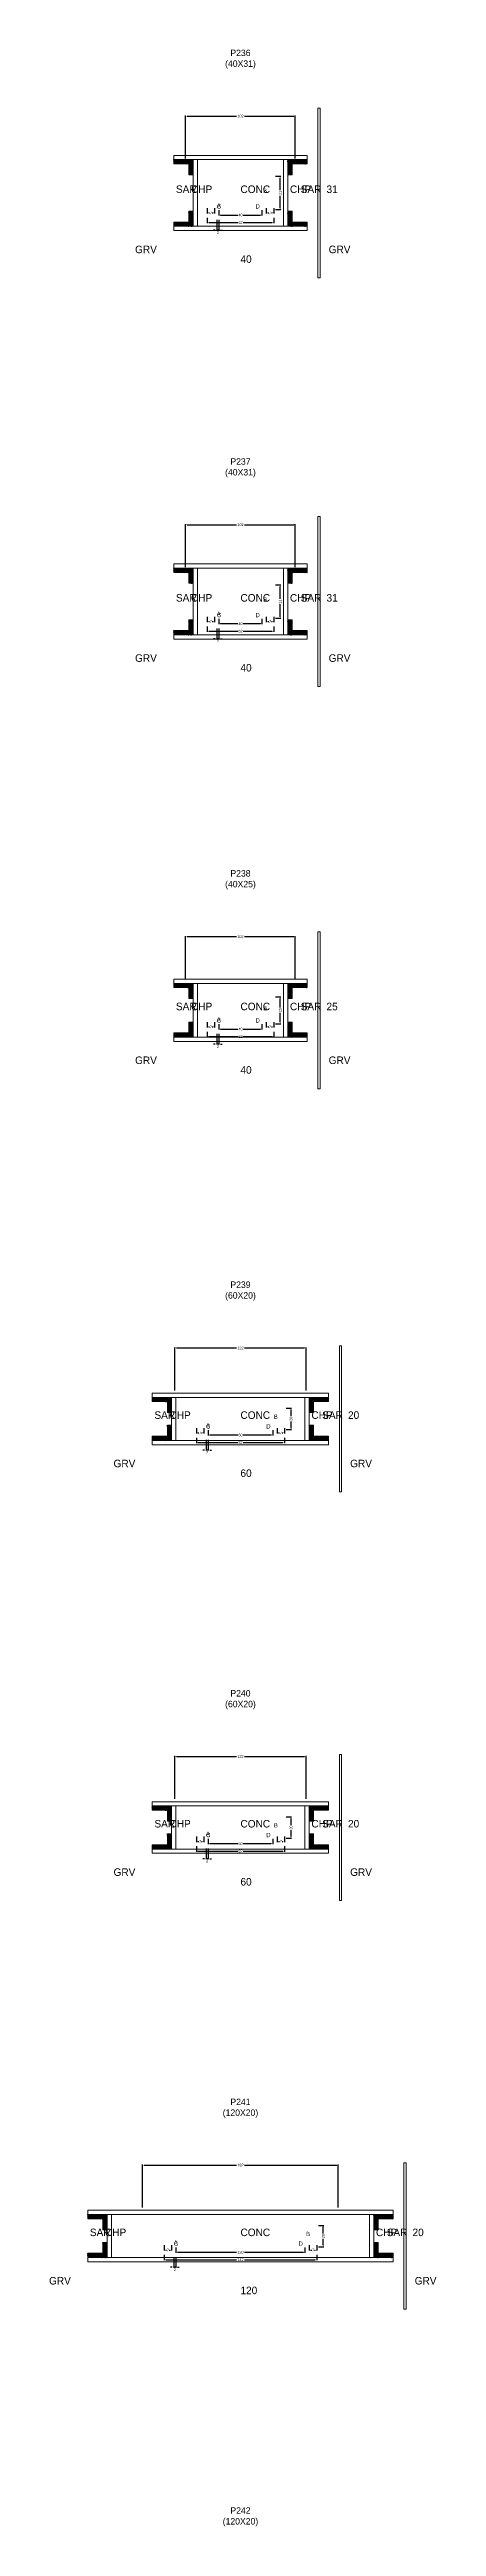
# Model space of a CAD drawing. Header units: centimetres. Extents: x -10500 to 4299, y -38766 to 295.
# Drawn here: x -178 to 182, y -31290 to -28987 of the extents above; entities that cross this region are included whole.
import ezdxf

# ---------------------------------------------------------------- set-up
doc = ezdxf.new("R2010")
doc.units = ezdxf.units.CM
for name, color, linetype in [('COTA', 241, 'Continuous'), ('Hachura', 251, 'Continuous'), ('NOMENCLATURA', 7, 'Continuous'), ('SARRAFO', 251, 'Continuous'), ('Texto Seção', 7, 'Continuous')]:
    doc.layers.add(name, color=color, linetype=linetype)
doc.dimstyles.new('cotax2', dxfattribs={"dimtxt": 2.5, "dimasz": 1.5, "dimexe": 0.5, "dimexo": 0.5, "dimgap": 0.5, "dimtad": 1, "dimcen": 2.5, "dimazin": 3, "dimtfac": 1, "dimtmove": 0, "dimatfit": 3})

# ---------------------------------------------------------------- blocks, each defined once
blk = doc.blocks.new('_CLOSEDFILLED')
at = {"color": 0, "linetype": 'BYBLOCK'}
blk.add_solid([(-1, 0.2), (0, 0), (-1, -0.2)], dxfattribs=at)
blk = doc.blocks.new('*D2080')
for p, q in [((-31, -29143), (-31, -29148)), ((-29.5, -29147.5), (-2.5, -29147.5)), ((2.5, -29147.5), (29.5, -29147.5)), ((31, -29143), (31, -29148))]:
    blk.add_line(p, q)
at = {"layer": 'Defpoints'}
for p in [(-31, -29142.5), (-31, -29147.5), (31, -29142.5)]:
    blk.add_point(p, dxfattribs=at)
at = {"layer": 'COTA', "xscale": 1.5, "yscale": 1.5, "rotation": 180}
blk.add_blockref('_CLOSEDFILLED', (-31, -29147.5), dxfattribs=at)
at = {"layer": 'COTA', "xscale": 1.5, "yscale": 1.5}
blk.add_blockref('_CLOSEDFILLED', (31, -29147.5), dxfattribs=at)
at = {"layer": 'COTA', "insert": (0, -29147.5), "char_height": 2.5, "attachment_point": 5}
blk.add_mtext('62', dxfattribs=at)
blk = doc.blocks.new('*D2081')
for p, q in [((-20, -29136), (-20, -29141)), ((20, -29136), (20, -29141)), ((-18.5, -29140.5), (-2.5, -29140.5)), ((2.5, -29140.5), (18.5, -29140.5))]:
    blk.add_line(p, q)
at = {"layer": 'Defpoints'}
for p in [(-20, -29135.5), (20, -29135.5), (-20, -29140.5)]:
    blk.add_point(p, dxfattribs=at)
at = {"layer": 'COTA', "xscale": 1.5, "yscale": 1.5, "rotation": 180}
blk.add_blockref('_CLOSEDFILLED', (-20, -29140.5), dxfattribs=at)
at = {"layer": 'COTA', "xscale": 1.5, "yscale": 1.5}
blk.add_blockref('_CLOSEDFILLED', (20, -29140.5), dxfattribs=at)
at = {"layer": 'COTA', "insert": (0, -29140.5), "char_height": 2.5, "attachment_point": 5}
blk.add_mtext('40', dxfattribs=at)
blk = doc.blocks.new('*D2082')
for p, q in [((32.5, -29104.5), (37.5, -29104.5)), ((37, -29117.5), (37, -29106)), ((32.5, -29135.5), (37.5, -29135.5)), ((37, -29134), (37, -29122.5))]:
    blk.add_line(p, q)
at = {"layer": 'Defpoints'}
for p in [(32, -29104.5), (32, -29135.5), (37, -29135.5)]:
    blk.add_point(p, dxfattribs=at)
at = {"layer": 'COTA', "xscale": 1.5, "yscale": 1.5}
for p, rotation in [((37, -29104.5), 90), ((37, -29135.5), 270)]:
    blk.add_blockref('_CLOSEDFILLED', p, dxfattribs=dict(at, rotation=rotation))
at = {"layer": 'COTA', "insert": (37, -29120), "char_height": 2.5, "attachment_point": 5, "rotation": 90}
blk.add_mtext('31', dxfattribs=at)
blk = doc.blocks.new('*D2083')
for p, q in [((-31, -29134), (-31, -29139)), ((-24, -29134), (-24, -29139)), ((-29.5, -29138.5), (-28.75, -29138.5)), ((-26.25, -29138.5), (-25.5, -29138.5))]:
    blk.add_line(p, q)
at = {"layer": 'Defpoints'}
for p in [(-31, -29133.5), (-24, -29133.5), (-31, -29138.5)]:
    blk.add_point(p, dxfattribs=at)
at = {"layer": 'COTA', "xscale": 1.5, "yscale": 1.5, "rotation": 180}
blk.add_blockref('_CLOSEDFILLED', (-31, -29138.5), dxfattribs=at)
at = {"layer": 'COTA', "xscale": 1.5, "yscale": 1.5}
blk.add_blockref('_CLOSEDFILLED', (-24, -29138.5), dxfattribs=at)
at = {"layer": 'COTA', "insert": (-27.5, -29138.5), "char_height": 2.5, "attachment_point": 5}
blk.add_mtext('7', dxfattribs=at)
blk = doc.blocks.new('*D2084')
for p, q in [((24, -29134), (24, -29139)), ((31, -29134), (31, -29139)), ((25.5, -29138.5), (26.25, -29138.5)), ((28.75, -29138.5), (29.5, -29138.5))]:
    blk.add_line(p, q)
at = {"layer": 'Defpoints'}
for p in [(24, -29133.5), (31, -29133.5), (24, -29138.5)]:
    blk.add_point(p, dxfattribs=at)
at = {"layer": 'COTA', "xscale": 1.5, "yscale": 1.5, "rotation": 180}
blk.add_blockref('_CLOSEDFILLED', (24, -29138.5), dxfattribs=at)
at = {"layer": 'COTA', "xscale": 1.5, "yscale": 1.5}
blk.add_blockref('_CLOSEDFILLED', (31, -29138.5), dxfattribs=at)
at = {"layer": 'COTA', "insert": (27.5, -29138.5), "char_height": 2.5, "attachment_point": 5}
blk.add_mtext('7', dxfattribs=at)
blk = doc.blocks.new('*D2085')
for p, q in [((-51, -29088), (-51, -29048)), ((-49.5, -29048.5), (-3.75, -29048.5)), ((3.75, -29048.5), (49.5, -29048.5)), ((51, -29088), (51, -29048))]:
    blk.add_line(p, q)
at = {"layer": 'Defpoints'}
for p in [(-51, -29048.5), (-51, -29088.5), (51, -29088.5)]:
    blk.add_point(p, dxfattribs=at)
at = {"layer": 'COTA', "xscale": 1.5, "yscale": 1.5, "rotation": 180}
blk.add_blockref('_CLOSEDFILLED', (-51, -29048.5), dxfattribs=at)
at = {"layer": 'COTA', "xscale": 1.5, "yscale": 1.5}
blk.add_blockref('_CLOSEDFILLED', (51, -29048.5), dxfattribs=at)
at = {"layer": 'COTA', "insert": (0, -29048.5), "char_height": 2.5, "attachment_point": 5}
blk.add_mtext('102', dxfattribs=at)
blk = doc.blocks.new('*D2106')
for p, q in [((-31, -29523), (-31, -29528)), ((-29.5, -29527.5), (-2.5, -29527.5)), ((2.5, -29527.5), (29.5, -29527.5)), ((31, -29523), (31, -29528))]:
    blk.add_line(p, q)
at = {"layer": 'Defpoints'}
for p in [(-31, -29522.5), (-31, -29527.5), (31, -29522.5)]:
    blk.add_point(p, dxfattribs=at)
at = {"layer": 'COTA', "xscale": 1.5, "yscale": 1.5, "rotation": 180}
blk.add_blockref('_CLOSEDFILLED', (-31, -29527.5), dxfattribs=at)
at = {"layer": 'COTA', "xscale": 1.5, "yscale": 1.5}
blk.add_blockref('_CLOSEDFILLED', (31, -29527.5), dxfattribs=at)
at = {"layer": 'COTA', "insert": (0, -29527.5), "char_height": 2.5, "attachment_point": 5}
blk.add_mtext('62', dxfattribs=at)
blk = doc.blocks.new('*D2107')
for p, q in [((-20, -29516), (-20, -29521)), ((-18.5, -29520.5), (-2.5, -29520.5)), ((2.5, -29520.5), (18.5, -29520.5)), ((20, -29516), (20, -29521))]:
    blk.add_line(p, q)
at = {"layer": 'Defpoints'}
for p in [(-20, -29515.5), (-20, -29520.5), (20, -29515.5)]:
    blk.add_point(p, dxfattribs=at)
at = {"layer": 'COTA', "xscale": 1.5, "yscale": 1.5, "rotation": 180}
blk.add_blockref('_CLOSEDFILLED', (-20, -29520.5), dxfattribs=at)
at = {"layer": 'COTA', "xscale": 1.5, "yscale": 1.5}
blk.add_blockref('_CLOSEDFILLED', (20, -29520.5), dxfattribs=at)
at = {"layer": 'COTA', "insert": (0, -29520.5), "char_height": 2.5, "attachment_point": 5}
blk.add_mtext('40', dxfattribs=at)
blk = doc.blocks.new('*D2108')
for p, q in [((32.5, -29484.5), (37.5, -29484.5)), ((37, -29497.5), (37, -29486)), ((37, -29514), (37, -29502.5)), ((32.5, -29515.5), (37.5, -29515.5))]:
    blk.add_line(p, q)
at = {"layer": 'Defpoints'}
for p in [(32, -29484.5), (32, -29515.5), (37, -29515.5)]:
    blk.add_point(p, dxfattribs=at)
at = {"layer": 'COTA', "xscale": 1.5, "yscale": 1.5}
for p, rotation in [((37, -29484.5), 90), ((37, -29515.5), 270)]:
    blk.add_blockref('_CLOSEDFILLED', p, dxfattribs=dict(at, rotation=rotation))
at = {"layer": 'COTA', "insert": (37, -29500), "char_height": 2.5, "attachment_point": 5, "rotation": 90}
blk.add_mtext('31', dxfattribs=at)
blk = doc.blocks.new('*D2109')
for p, q in [((-31, -29514), (-31, -29519)), ((-29.5, -29518.5), (-28.75, -29518.5)), ((-26.25, -29518.5), (-25.5, -29518.5)), ((-24, -29514), (-24, -29519))]:
    blk.add_line(p, q)
at = {"layer": 'Defpoints'}
for p in [(-31, -29513.5), (-31, -29518.5), (-24, -29513.5)]:
    blk.add_point(p, dxfattribs=at)
at = {"layer": 'COTA', "xscale": 1.5, "yscale": 1.5, "rotation": 180}
blk.add_blockref('_CLOSEDFILLED', (-31, -29518.5), dxfattribs=at)
at = {"layer": 'COTA', "xscale": 1.5, "yscale": 1.5}
blk.add_blockref('_CLOSEDFILLED', (-24, -29518.5), dxfattribs=at)
at = {"layer": 'COTA', "insert": (-27.5, -29518.5), "char_height": 2.5, "attachment_point": 5}
blk.add_mtext('7', dxfattribs=at)
blk = doc.blocks.new('*D2110')
for p, q in [((24, -29514), (24, -29519)), ((25.5, -29518.5), (26.25, -29518.5)), ((28.75, -29518.5), (29.5, -29518.5)), ((31, -29514), (31, -29519))]:
    blk.add_line(p, q)
at = {"layer": 'Defpoints'}
for p in [(24, -29513.5), (24, -29518.5), (31, -29513.5)]:
    blk.add_point(p, dxfattribs=at)
at = {"layer": 'COTA', "xscale": 1.5, "yscale": 1.5, "rotation": 180}
blk.add_blockref('_CLOSEDFILLED', (24, -29518.5), dxfattribs=at)
at = {"layer": 'COTA', "xscale": 1.5, "yscale": 1.5}
blk.add_blockref('_CLOSEDFILLED', (31, -29518.5), dxfattribs=at)
at = {"layer": 'COTA', "insert": (27.5, -29518.5), "char_height": 2.5, "attachment_point": 5}
blk.add_mtext('7', dxfattribs=at)
blk = doc.blocks.new('*D2111')
for p, q in [((-51, -29468), (-51, -29428)), ((-49.5, -29428.5), (-3.75, -29428.5)), ((3.75, -29428.5), (49.5, -29428.5)), ((51, -29468), (51, -29428))]:
    blk.add_line(p, q)
at = {"layer": 'Defpoints'}
for p in [(-51, -29428.5), (-51, -29468.5), (51, -29468.5)]:
    blk.add_point(p, dxfattribs=at)
at = {"layer": 'COTA', "xscale": 1.5, "yscale": 1.5, "rotation": 180}
blk.add_blockref('_CLOSEDFILLED', (-51, -29428.5), dxfattribs=at)
at = {"layer": 'COTA', "xscale": 1.5, "yscale": 1.5}
blk.add_blockref('_CLOSEDFILLED', (51, -29428.5), dxfattribs=at)
at = {"layer": 'COTA', "insert": (0, -29428.5), "char_height": 2.5, "attachment_point": 5}
blk.add_mtext('102', dxfattribs=at)
blk = doc.blocks.new('*D2132')
for p, q in [((-31, -29900), (-31, -29905)), ((-29.5, -29904.5), (-2.5, -29904.5)), ((2.5, -29904.5), (29.5, -29904.5)), ((31, -29900), (31, -29905))]:
    blk.add_line(p, q)
at = {"layer": 'Defpoints'}
for p in [(-31, -29899.5), (-31, -29904.5), (31, -29899.5)]:
    blk.add_point(p, dxfattribs=at)
at = {"layer": 'COTA', "xscale": 1.5, "yscale": 1.5, "rotation": 180}
blk.add_blockref('_CLOSEDFILLED', (-31, -29904.5), dxfattribs=at)
at = {"layer": 'COTA', "xscale": 1.5, "yscale": 1.5}
blk.add_blockref('_CLOSEDFILLED', (31, -29904.5), dxfattribs=at)
at = {"layer": 'COTA', "insert": (0, -29904.5), "char_height": 2.5, "attachment_point": 5}
blk.add_mtext('62', dxfattribs=at)
blk = doc.blocks.new('*D2133')
for p, q in [((-20, -29893), (-20, -29898)), ((-18.5, -29897.5), (-2.5, -29897.5)), ((2.5, -29897.5), (18.5, -29897.5)), ((20, -29893), (20, -29898))]:
    blk.add_line(p, q)
at = {"layer": 'Defpoints'}
for p in [(-20, -29892.5), (-20, -29897.5), (20, -29892.5)]:
    blk.add_point(p, dxfattribs=at)
at = {"layer": 'COTA', "xscale": 1.5, "yscale": 1.5, "rotation": 180}
blk.add_blockref('_CLOSEDFILLED', (-20, -29897.5), dxfattribs=at)
at = {"layer": 'COTA', "xscale": 1.5, "yscale": 1.5}
blk.add_blockref('_CLOSEDFILLED', (20, -29897.5), dxfattribs=at)
at = {"layer": 'COTA', "insert": (0, -29897.5), "char_height": 2.5, "attachment_point": 5}
blk.add_mtext('40', dxfattribs=at)
blk = doc.blocks.new('*D2134')
for p, q in [((32.5, -29867.5), (37.5, -29867.5)), ((37, -29877.5), (37, -29869)), ((32.5, -29892.5), (37.5, -29892.5)), ((37, -29891), (37, -29882.5))]:
    blk.add_line(p, q)
at = {"layer": 'Defpoints'}
for p in [(32, -29867.5), (32, -29892.5), (37, -29892.5)]:
    blk.add_point(p, dxfattribs=at)
at = {"layer": 'COTA', "xscale": 1.5, "yscale": 1.5}
for p, rotation in [((37, -29867.5), 90), ((37, -29892.5), 270)]:
    blk.add_blockref('_CLOSEDFILLED', p, dxfattribs=dict(at, rotation=rotation))
at = {"layer": 'COTA', "insert": (37, -29880), "char_height": 2.5, "attachment_point": 5, "rotation": 90}
blk.add_mtext('25', dxfattribs=at)
blk = doc.blocks.new('*D2135')
for p, q in [((-31, -29891), (-31, -29896)), ((-29.5, -29895.5), (-28.75, -29895.5)), ((-26.25, -29895.5), (-25.5, -29895.5)), ((-24, -29891), (-24, -29896))]:
    blk.add_line(p, q)
at = {"layer": 'Defpoints'}
for p in [(-31, -29890.5), (-31, -29895.5), (-24, -29890.5)]:
    blk.add_point(p, dxfattribs=at)
at = {"layer": 'COTA', "xscale": 1.5, "yscale": 1.5, "rotation": 180}
blk.add_blockref('_CLOSEDFILLED', (-31, -29895.5), dxfattribs=at)
at = {"layer": 'COTA', "xscale": 1.5, "yscale": 1.5}
blk.add_blockref('_CLOSEDFILLED', (-24, -29895.5), dxfattribs=at)
at = {"layer": 'COTA', "insert": (-27.5, -29895.5), "char_height": 2.5, "attachment_point": 5}
blk.add_mtext('7', dxfattribs=at)
blk = doc.blocks.new('*D2136')
for p, q in [((24, -29891), (24, -29896)), ((25.5, -29895.5), (26.25, -29895.5)), ((28.75, -29895.5), (29.5, -29895.5)), ((31, -29891), (31, -29896))]:
    blk.add_line(p, q)
at = {"layer": 'Defpoints'}
for p in [(24, -29890.5), (24, -29895.5), (31, -29890.5)]:
    blk.add_point(p, dxfattribs=at)
at = {"layer": 'COTA', "xscale": 1.5, "yscale": 1.5, "rotation": 180}
blk.add_blockref('_CLOSEDFILLED', (24, -29895.5), dxfattribs=at)
at = {"layer": 'COTA', "xscale": 1.5, "yscale": 1.5}
blk.add_blockref('_CLOSEDFILLED', (31, -29895.5), dxfattribs=at)
at = {"layer": 'COTA', "insert": (27.5, -29895.5), "char_height": 2.5, "attachment_point": 5}
blk.add_mtext('7', dxfattribs=at)
blk = doc.blocks.new('*D2137')
for p, q in [((-51, -29851), (-51, -29811)), ((-49.5, -29811.5), (-3.75, -29811.5)), ((3.75, -29811.5), (49.5, -29811.5)), ((51, -29851), (51, -29811))]:
    blk.add_line(p, q)
at = {"layer": 'Defpoints'}
for p in [(-51, -29811.5), (-51, -29851.5), (51, -29851.5)]:
    blk.add_point(p, dxfattribs=at)
at = {"layer": 'COTA', "xscale": 1.5, "yscale": 1.5, "rotation": 180}
blk.add_blockref('_CLOSEDFILLED', (-51, -29811.5), dxfattribs=at)
at = {"layer": 'COTA', "xscale": 1.5, "yscale": 1.5}
blk.add_blockref('_CLOSEDFILLED', (51, -29811.5), dxfattribs=at)
at = {"layer": 'COTA', "insert": (0, -29811.5), "char_height": 2.5, "attachment_point": 5}
blk.add_mtext('102', dxfattribs=at)
blk = doc.blocks.new('*D2158')
for p, q in [((-41, -30277.5), (-41, -30282.5)), ((-39.5, -30282), (-2.5, -30282)), ((2.5, -30282), (39.5, -30282)), ((41, -30277.5), (41, -30282.5))]:
    blk.add_line(p, q)
at = {"layer": 'Defpoints'}
for p in [(-41, -30277), (-41, -30282), (41, -30277)]:
    blk.add_point(p, dxfattribs=at)
at = {"layer": 'COTA', "xscale": 1.5, "yscale": 1.5, "rotation": 180}
blk.add_blockref('_CLOSEDFILLED', (-41, -30282), dxfattribs=at)
at = {"layer": 'COTA', "xscale": 1.5, "yscale": 1.5}
blk.add_blockref('_CLOSEDFILLED', (41, -30282), dxfattribs=at)
at = {"layer": 'COTA', "insert": (0, -30282), "char_height": 2.5, "attachment_point": 5}
blk.add_mtext('82', dxfattribs=at)
blk = doc.blocks.new('*D2159')
for p, q in [((-30, -30270.5), (-30, -30275.5)), ((-28.5, -30275), (-2.5, -30275)), ((2.5, -30275), (28.5, -30275)), ((30, -30270.5), (30, -30275.5))]:
    blk.add_line(p, q)
at = {"layer": 'Defpoints'}
for p in [(-30, -30270), (-30, -30275), (30, -30270)]:
    blk.add_point(p, dxfattribs=at)
at = {"layer": 'COTA', "xscale": 1.5, "yscale": 1.5, "rotation": 180}
blk.add_blockref('_CLOSEDFILLED', (-30, -30275), dxfattribs=at)
at = {"layer": 'COTA', "xscale": 1.5, "yscale": 1.5}
blk.add_blockref('_CLOSEDFILLED', (30, -30275), dxfattribs=at)
at = {"layer": 'COTA', "insert": (0, -30275), "char_height": 2.5, "attachment_point": 5}
blk.add_mtext('60', dxfattribs=at)
blk = doc.blocks.new('*D2160')
for p, q in [((42.5, -30250), (47.5, -30250)), ((47, -30257.5), (47, -30251.5)), ((47, -30268.5), (47, -30262.5)), ((42.5, -30270), (47.5, -30270))]:
    blk.add_line(p, q)
at = {"layer": 'Defpoints'}
for p in [(42, -30250), (42, -30270), (47, -30270)]:
    blk.add_point(p, dxfattribs=at)
at = {"layer": 'COTA', "xscale": 1.5, "yscale": 1.5}
for p, rotation in [((47, -30250), 90), ((47, -30270), 270)]:
    blk.add_blockref('_CLOSEDFILLED', p, dxfattribs=dict(at, rotation=rotation))
at = {"layer": 'COTA', "insert": (47, -30260), "char_height": 2.5, "attachment_point": 5, "rotation": 90}
blk.add_mtext('20', dxfattribs=at)
blk = doc.blocks.new('*D2161')
for p, q in [((-41, -30268.5), (-41, -30273.5)), ((-39.5, -30273), (-38.75, -30273)), ((-36.25, -30273), (-35.5, -30273)), ((-34, -30268.5), (-34, -30273.5))]:
    blk.add_line(p, q)
at = {"layer": 'Defpoints'}
for p in [(-41, -30268), (-41, -30273), (-34, -30268)]:
    blk.add_point(p, dxfattribs=at)
at = {"layer": 'COTA', "xscale": 1.5, "yscale": 1.5, "rotation": 180}
blk.add_blockref('_CLOSEDFILLED', (-41, -30273), dxfattribs=at)
at = {"layer": 'COTA', "xscale": 1.5, "yscale": 1.5}
blk.add_blockref('_CLOSEDFILLED', (-34, -30273), dxfattribs=at)
at = {"layer": 'COTA', "insert": (-37.5, -30273), "char_height": 2.5, "attachment_point": 5}
blk.add_mtext('7', dxfattribs=at)
blk = doc.blocks.new('*D2162')
for p, q in [((34, -30268.5), (34, -30273.5)), ((35.5, -30273), (36.25, -30273)), ((38.75, -30273), (39.5, -30273)), ((41, -30268.5), (41, -30273.5))]:
    blk.add_line(p, q)
at = {"layer": 'Defpoints'}
for p in [(34, -30268), (34, -30273), (41, -30268)]:
    blk.add_point(p, dxfattribs=at)
at = {"layer": 'COTA', "xscale": 1.5, "yscale": 1.5, "rotation": 180}
blk.add_blockref('_CLOSEDFILLED', (34, -30273), dxfattribs=at)
at = {"layer": 'COTA', "xscale": 1.5, "yscale": 1.5}
blk.add_blockref('_CLOSEDFILLED', (41, -30273), dxfattribs=at)
at = {"layer": 'COTA', "insert": (37.5, -30273), "char_height": 2.5, "attachment_point": 5}
blk.add_mtext('7', dxfattribs=at)
blk = doc.blocks.new('*D2163')
for p, q in [((-61, -30233.5), (-61, -30193.5)), ((-59.5, -30194), (-3.75, -30194)), ((3.75, -30194), (59.5, -30194)), ((61, -30233.5), (61, -30193.5))]:
    blk.add_line(p, q)
at = {"layer": 'Defpoints'}
for p in [(-61, -30194), (-61, -30234), (61, -30234)]:
    blk.add_point(p, dxfattribs=at)
at = {"layer": 'COTA', "xscale": 1.5, "yscale": 1.5, "rotation": 180}
blk.add_blockref('_CLOSEDFILLED', (-61, -30194), dxfattribs=at)
at = {"layer": 'COTA', "xscale": 1.5, "yscale": 1.5}
blk.add_blockref('_CLOSEDFILLED', (61, -30194), dxfattribs=at)
at = {"layer": 'COTA', "insert": (0, -30194), "char_height": 2.5, "attachment_point": 5}
blk.add_mtext('122', dxfattribs=at)
blk = doc.blocks.new('*D2184')
for p, q in [((-41, -30657.5), (-41, -30662.5)), ((41, -30657.5), (41, -30662.5)), ((-39.5, -30662), (-2.5, -30662)), ((2.5, -30662), (39.5, -30662))]:
    blk.add_line(p, q)
at = {"layer": 'Defpoints'}
for p in [(-41, -30657), (41, -30657), (-41, -30662)]:
    blk.add_point(p, dxfattribs=at)
at = {"layer": 'COTA', "xscale": 1.5, "yscale": 1.5, "rotation": 180}
blk.add_blockref('_CLOSEDFILLED', (-41, -30662), dxfattribs=at)
at = {"layer": 'COTA', "xscale": 1.5, "yscale": 1.5}
blk.add_blockref('_CLOSEDFILLED', (41, -30662), dxfattribs=at)
at = {"layer": 'COTA', "insert": (0, -30662), "char_height": 2.5, "attachment_point": 5}
blk.add_mtext('82', dxfattribs=at)
blk = doc.blocks.new('*D2185')
for p, q in [((-30, -30650.5), (-30, -30655.5)), ((-28.5, -30655), (-2.5, -30655)), ((2.5, -30655), (28.5, -30655)), ((30, -30650.5), (30, -30655.5))]:
    blk.add_line(p, q)
at = {"layer": 'Defpoints'}
for p in [(-30, -30650), (-30, -30655), (30, -30650)]:
    blk.add_point(p, dxfattribs=at)
at = {"layer": 'COTA', "xscale": 1.5, "yscale": 1.5, "rotation": 180}
blk.add_blockref('_CLOSEDFILLED', (-30, -30655), dxfattribs=at)
at = {"layer": 'COTA', "xscale": 1.5, "yscale": 1.5}
blk.add_blockref('_CLOSEDFILLED', (30, -30655), dxfattribs=at)
at = {"layer": 'COTA', "insert": (0, -30655), "char_height": 2.5, "attachment_point": 5}
blk.add_mtext('60', dxfattribs=at)
blk = doc.blocks.new('*D2186')
for p, q in [((42.5, -30630), (47.5, -30630)), ((47, -30637.5), (47, -30631.5)), ((42.5, -30650), (47.5, -30650)), ((47, -30648.5), (47, -30642.5))]:
    blk.add_line(p, q)
at = {"layer": 'Defpoints'}
for p in [(42, -30630), (42, -30650), (47, -30650)]:
    blk.add_point(p, dxfattribs=at)
at = {"layer": 'COTA', "xscale": 1.5, "yscale": 1.5}
for p, rotation in [((47, -30630), 90), ((47, -30650), 270)]:
    blk.add_blockref('_CLOSEDFILLED', p, dxfattribs=dict(at, rotation=rotation))
at = {"layer": 'COTA', "insert": (47, -30640), "char_height": 2.5, "attachment_point": 5, "rotation": 90}
blk.add_mtext('20', dxfattribs=at)
blk = doc.blocks.new('*D2187')
for p, q in [((-41, -30648.5), (-41, -30653.5)), ((-39.5, -30653), (-38.75, -30653)), ((-36.25, -30653), (-35.5, -30653)), ((-34, -30648.5), (-34, -30653.5))]:
    blk.add_line(p, q)
at = {"layer": 'Defpoints'}
for p in [(-41, -30648), (-41, -30653), (-34, -30648)]:
    blk.add_point(p, dxfattribs=at)
at = {"layer": 'COTA', "xscale": 1.5, "yscale": 1.5, "rotation": 180}
blk.add_blockref('_CLOSEDFILLED', (-41, -30653), dxfattribs=at)
at = {"layer": 'COTA', "xscale": 1.5, "yscale": 1.5}
blk.add_blockref('_CLOSEDFILLED', (-34, -30653), dxfattribs=at)
at = {"layer": 'COTA', "insert": (-37.5, -30653), "char_height": 2.5, "attachment_point": 5}
blk.add_mtext('7', dxfattribs=at)
blk = doc.blocks.new('*D2188')
for p, q in [((34, -30648.5), (34, -30653.5)), ((35.5, -30653), (36.25, -30653)), ((38.75, -30653), (39.5, -30653)), ((41, -30648.5), (41, -30653.5))]:
    blk.add_line(p, q)
at = {"layer": 'Defpoints'}
for p in [(34, -30648), (34, -30653), (41, -30648)]:
    blk.add_point(p, dxfattribs=at)
at = {"layer": 'COTA', "xscale": 1.5, "yscale": 1.5, "rotation": 180}
blk.add_blockref('_CLOSEDFILLED', (34, -30653), dxfattribs=at)
at = {"layer": 'COTA', "xscale": 1.5, "yscale": 1.5}
blk.add_blockref('_CLOSEDFILLED', (41, -30653), dxfattribs=at)
at = {"layer": 'COTA', "insert": (37.5, -30653), "char_height": 2.5, "attachment_point": 5}
blk.add_mtext('7', dxfattribs=at)
blk = doc.blocks.new('*D2189')
for p, q in [((-61, -30613.5), (-61, -30573.5)), ((-59.5, -30574), (-3.75, -30574)), ((3.75, -30574), (59.5, -30574)), ((61, -30613.5), (61, -30573.5))]:
    blk.add_line(p, q)
at = {"layer": 'Defpoints'}
for p in [(-61, -30574), (-61, -30614), (61, -30614)]:
    blk.add_point(p, dxfattribs=at)
at = {"layer": 'COTA', "xscale": 1.5, "yscale": 1.5, "rotation": 180}
blk.add_blockref('_CLOSEDFILLED', (-61, -30574), dxfattribs=at)
at = {"layer": 'COTA', "xscale": 1.5, "yscale": 1.5}
blk.add_blockref('_CLOSEDFILLED', (61, -30574), dxfattribs=at)
at = {"layer": 'COTA', "insert": (0, -30574), "char_height": 2.5, "attachment_point": 5}
blk.add_mtext('122', dxfattribs=at)
blk = doc.blocks.new('*D2210')
for p, q in [((-71, -31037.5), (-71, -31042.5)), ((-69.5, -31042), (-3.75, -31042)), ((3.75, -31042), (69.5, -31042)), ((71, -31037.5), (71, -31042.5))]:
    blk.add_line(p, q)
at = {"layer": 'Defpoints'}
for p in [(-71, -31037), (-71, -31042), (71, -31037)]:
    blk.add_point(p, dxfattribs=at)
at = {"layer": 'COTA', "xscale": 1.5, "yscale": 1.5, "rotation": 180}
blk.add_blockref('_CLOSEDFILLED', (-71, -31042), dxfattribs=at)
at = {"layer": 'COTA', "xscale": 1.5, "yscale": 1.5}
blk.add_blockref('_CLOSEDFILLED', (71, -31042), dxfattribs=at)
at = {"layer": 'COTA', "insert": (0, -31042), "char_height": 2.5, "attachment_point": 5}
blk.add_mtext('142', dxfattribs=at)
blk = doc.blocks.new('*D2211')
for p, q in [((-60, -31030.5), (-60, -31035.5)), ((-58.5, -31035), (-3.75, -31035)), ((3.75, -31035), (58.5, -31035)), ((60, -31030.5), (60, -31035.5))]:
    blk.add_line(p, q)
at = {"layer": 'Defpoints'}
for p in [(-60, -31030), (-60, -31035), (60, -31030)]:
    blk.add_point(p, dxfattribs=at)
at = {"layer": 'COTA', "xscale": 1.5, "yscale": 1.5, "rotation": 180}
blk.add_blockref('_CLOSEDFILLED', (-60, -31035), dxfattribs=at)
at = {"layer": 'COTA', "xscale": 1.5, "yscale": 1.5}
blk.add_blockref('_CLOSEDFILLED', (60, -31035), dxfattribs=at)
at = {"layer": 'COTA', "insert": (0, -31035), "char_height": 2.5, "attachment_point": 5}
blk.add_mtext('120', dxfattribs=at)
blk = doc.blocks.new('*D2212')
for p, q in [((72.5, -31010), (77.5, -31010)), ((77, -31017.5), (77, -31011.5)), ((77, -31028.5), (77, -31022.5)), ((72.5, -31030), (77.5, -31030))]:
    blk.add_line(p, q)
at = {"layer": 'Defpoints'}
for p in [(72, -31010), (72, -31030), (77, -31030)]:
    blk.add_point(p, dxfattribs=at)
at = {"layer": 'COTA', "xscale": 1.5, "yscale": 1.5}
for p, rotation in [((77, -31010), 90), ((77, -31030), 270)]:
    blk.add_blockref('_CLOSEDFILLED', p, dxfattribs=dict(at, rotation=rotation))
at = {"layer": 'COTA', "insert": (77, -31020), "char_height": 2.5, "attachment_point": 5, "rotation": 90}
blk.add_mtext('20', dxfattribs=at)
blk = doc.blocks.new('*D2213')
for p, q in [((-71, -31028.5), (-71, -31033.5)), ((-69.5, -31033), (-68.75, -31033)), ((-66.25, -31033), (-65.5, -31033)), ((-64, -31028.5), (-64, -31033.5))]:
    blk.add_line(p, q)
at = {"layer": 'Defpoints'}
for p in [(-71, -31028), (-71, -31033), (-64, -31028)]:
    blk.add_point(p, dxfattribs=at)
at = {"layer": 'COTA', "xscale": 1.5, "yscale": 1.5, "rotation": 180}
blk.add_blockref('_CLOSEDFILLED', (-71, -31033), dxfattribs=at)
at = {"layer": 'COTA', "xscale": 1.5, "yscale": 1.5}
blk.add_blockref('_CLOSEDFILLED', (-64, -31033), dxfattribs=at)
at = {"layer": 'COTA', "insert": (-67.5, -31033), "char_height": 2.5, "attachment_point": 5}
blk.add_mtext('7', dxfattribs=at)
blk = doc.blocks.new('*D2214')
for p, q in [((64, -31028.5), (64, -31033.5)), ((65.5, -31033), (66.25, -31033)), ((68.75, -31033), (69.5, -31033)), ((71, -31028.5), (71, -31033.5))]:
    blk.add_line(p, q)
at = {"layer": 'Defpoints'}
for p in [(64, -31028), (64, -31033), (71, -31028)]:
    blk.add_point(p, dxfattribs=at)
at = {"layer": 'COTA', "xscale": 1.5, "yscale": 1.5, "rotation": 180}
blk.add_blockref('_CLOSEDFILLED', (64, -31033), dxfattribs=at)
at = {"layer": 'COTA', "xscale": 1.5, "yscale": 1.5}
blk.add_blockref('_CLOSEDFILLED', (71, -31033), dxfattribs=at)
at = {"layer": 'COTA', "insert": (67.5, -31033), "char_height": 2.5, "attachment_point": 5}
blk.add_mtext('7', dxfattribs=at)
blk = doc.blocks.new('*D2215')
for p, q in [((-91, -30993.5), (-91, -30953.5)), ((-89.5, -30954), (-3.75, -30954)), ((3.75, -30954), (89.5, -30954)), ((91, -30993.5), (91, -30953.5))]:
    blk.add_line(p, q)
at = {"layer": 'Defpoints'}
for p in [(-91, -30954), (-91, -30994), (91, -30994)]:
    blk.add_point(p, dxfattribs=at)
at = {"layer": 'COTA', "xscale": 1.5, "yscale": 1.5, "rotation": 180}
blk.add_blockref('_CLOSEDFILLED', (-91, -30954), dxfattribs=at)
at = {"layer": 'COTA', "xscale": 1.5, "yscale": 1.5}
blk.add_blockref('_CLOSEDFILLED', (91, -30954), dxfattribs=at)
at = {"layer": 'COTA', "insert": (0, -30954), "char_height": 2.5, "attachment_point": 5}
blk.add_mtext('182', dxfattribs=at)

msp = doc.modelspace()

# ---------------------------------------------------------------- hatches: boundary and pattern name
at = {"layer": 'SARRAFO'}
h = msp.add_hatch(dxfattribs=at)
h.set_pattern_fill('SOLID', scale=2)
h.paths.add_polyline_path([(-62, -29093), (-48, -29093), (-48, -29089), (-62, -29089)])
h = msp.add_hatch(dxfattribs=at)
h.set_pattern_fill('SOLID', scale=2)
h.paths.add_polyline_path([(-48, -29103), (-44, -29103), (-44, -29089), (-48, -29089)])
h = msp.add_hatch(dxfattribs=at)
h.set_pattern_fill('SOLID', scale=2)
h.paths.add_polyline_path([(44, -29103), (48, -29103), (48, -29089), (44, -29089)])
h = msp.add_hatch(dxfattribs=at)
h.set_pattern_fill('SOLID', scale=2)
h.paths.add_polyline_path([(48, -29093), (62, -29093), (62, -29089), (48, -29089)])
h = msp.add_hatch(dxfattribs=at)
h.set_pattern_fill('SOLID', scale=2)
h.paths.add_polyline_path([(-48, -29151), (-44, -29151), (-44, -29137), (-48, -29137)])
h = msp.add_hatch(dxfattribs=at)
h.set_pattern_fill('SOLID', scale=2)
h.paths.add_polyline_path([(44, -29151), (48, -29151), (48, -29137), (44, -29137)])
h = msp.add_hatch(dxfattribs=at)
h.set_pattern_fill('SOLID', scale=2)
h.paths.add_polyline_path([(-62, -29151), (-48, -29151), (-48, -29147), (-62, -29147)])
h = msp.add_hatch(dxfattribs=at)
h.set_pattern_fill('SOLID', scale=2)
h.paths.add_polyline_path([(48, -29151), (62, -29151), (62, -29147), (48, -29147)])
h = msp.add_hatch(dxfattribs=at)
h.set_pattern_fill('SOLID', scale=2)
h.paths.add_polyline_path([(-62, -29473), (-48, -29473), (-48, -29469), (-62, -29469)])
h = msp.add_hatch(dxfattribs=at)
h.set_pattern_fill('SOLID', scale=2)
h.paths.add_polyline_path([(-48, -29483), (-44, -29483), (-44, -29469), (-48, -29469)])
h = msp.add_hatch(dxfattribs=at)
h.set_pattern_fill('SOLID', scale=2)
h.paths.add_polyline_path([(44, -29483), (48, -29483), (48, -29469), (44, -29469)])
h = msp.add_hatch(dxfattribs=at)
h.set_pattern_fill('SOLID', scale=2)
h.paths.add_polyline_path([(48, -29473), (62, -29473), (62, -29469), (48, -29469)])
h = msp.add_hatch(dxfattribs=at)
h.set_pattern_fill('SOLID', scale=2)
h.paths.add_polyline_path([(-62, -29531), (-48, -29531), (-48, -29527), (-62, -29527)])
h = msp.add_hatch(dxfattribs=at)
h.set_pattern_fill('SOLID', scale=2)
h.paths.add_polyline_path([(-48, -29531), (-44, -29531), (-44, -29517), (-48, -29517)])
h = msp.add_hatch(dxfattribs=at)
h.set_pattern_fill('SOLID', scale=2)
h.paths.add_polyline_path([(44, -29531), (48, -29531), (48, -29517), (44, -29517)])
h = msp.add_hatch(dxfattribs=at)
h.set_pattern_fill('SOLID', scale=2)
h.paths.add_polyline_path([(48, -29531), (62, -29531), (62, -29527), (48, -29527)])
h = msp.add_hatch(dxfattribs=at)
h.set_pattern_fill('SOLID', scale=2)
h.paths.add_polyline_path([(-62, -29859), (-48, -29859), (-48, -29855), (-62, -29855)])
h = msp.add_hatch(dxfattribs=at)
h.set_pattern_fill('SOLID', scale=2)
h.paths.add_polyline_path([(-48, -29869), (-44, -29869), (-44, -29855), (-48, -29855)])
h = msp.add_hatch(dxfattribs=at)
h.set_pattern_fill('SOLID', scale=2)
h.paths.add_polyline_path([(44, -29869), (48, -29869), (48, -29855), (44, -29855)])
h = msp.add_hatch(dxfattribs=at)
h.set_pattern_fill('SOLID', scale=2)
h.paths.add_polyline_path([(48, -29859), (62, -29859), (62, -29855), (48, -29855)])
h = msp.add_hatch(dxfattribs=at)
h.set_pattern_fill('SOLID', scale=2)
h.paths.add_polyline_path([(-48, -29905), (-44, -29905), (-44, -29891), (-48, -29891)])
h = msp.add_hatch(dxfattribs=at)
h.set_pattern_fill('SOLID', scale=2)
h.paths.add_polyline_path([(44, -29905), (48, -29905), (48, -29891), (44, -29891)])
h = msp.add_hatch(dxfattribs=at)
h.set_pattern_fill('SOLID', scale=2)
h.paths.add_polyline_path([(-62, -29905), (-48, -29905), (-48, -29901), (-62, -29901)])
h = msp.add_hatch(dxfattribs=at)
h.set_pattern_fill('SOLID', scale=2)
h.paths.add_polyline_path([(48, -29905), (62, -29905), (62, -29901), (48, -29901)])
h = msp.add_hatch(dxfattribs=at)
h.set_pattern_fill('SOLID', scale=2)
h.paths.add_polyline_path([(-82, -30244), (-68, -30244), (-68, -30240), (-82, -30240)])
h = msp.add_hatch(dxfattribs=at)
h.set_pattern_fill('SOLID', scale=2)
h.paths.add_polyline_path([(-68, -30254), (-64, -30254), (-64, -30240), (-68, -30240)])
h = msp.add_hatch(dxfattribs=at)
h.set_pattern_fill('SOLID', scale=2)
h.paths.add_polyline_path([(64, -30254), (68, -30254), (68, -30240), (64, -30240)])
h = msp.add_hatch(dxfattribs=at)
h.set_pattern_fill('SOLID', scale=2)
h.paths.add_polyline_path([(68, -30244), (82, -30244), (82, -30240), (68, -30240)])
h = msp.add_hatch(dxfattribs=at)
h.set_pattern_fill('SOLID', scale=2)
h.paths.add_polyline_path([(-68, -30280), (-64, -30280), (-64, -30266), (-68, -30266)])
h = msp.add_hatch(dxfattribs=at)
h.set_pattern_fill('SOLID', scale=2)
h.paths.add_polyline_path([(64, -30280), (68, -30280), (68, -30266), (64, -30266)])
h = msp.add_hatch(dxfattribs=at)
h.set_pattern_fill('SOLID', scale=2)
h.paths.add_polyline_path([(-82, -30280), (-68, -30280), (-68, -30276), (-82, -30276)])
h = msp.add_hatch(dxfattribs=at)
h.set_pattern_fill('SOLID', scale=2)
h.paths.add_polyline_path([(68, -30280), (82, -30280), (82, -30276), (68, -30276)])
h = msp.add_hatch(dxfattribs=at)
h.set_pattern_fill('SOLID', scale=2)
h.paths.add_polyline_path([(-82, -30624), (-68, -30624), (-68, -30620), (-82, -30620)])
h = msp.add_hatch(dxfattribs=at)
h.set_pattern_fill('SOLID', scale=2)
h.paths.add_polyline_path([(-68, -30634), (-64, -30634), (-64, -30620), (-68, -30620)])
h = msp.add_hatch(dxfattribs=at)
h.set_pattern_fill('SOLID', scale=2)
h.paths.add_polyline_path([(64, -30634), (68, -30634), (68, -30620), (64, -30620)])
h = msp.add_hatch(dxfattribs=at)
h.set_pattern_fill('SOLID', scale=2)
h.paths.add_polyline_path([(68, -30624), (82, -30624), (82, -30620), (68, -30620)])
h = msp.add_hatch(dxfattribs=at)
h.set_pattern_fill('SOLID', scale=2)
h.paths.add_polyline_path([(-82, -30660), (-68, -30660), (-68, -30656), (-82, -30656)])
h = msp.add_hatch(dxfattribs=at)
h.set_pattern_fill('SOLID', scale=2)
h.paths.add_polyline_path([(-68, -30660), (-64, -30660), (-64, -30646), (-68, -30646)])
h = msp.add_hatch(dxfattribs=at)
h.set_pattern_fill('SOLID', scale=2)
h.paths.add_polyline_path([(64, -30660), (68, -30660), (68, -30646), (64, -30646)])
h = msp.add_hatch(dxfattribs=at)
h.set_pattern_fill('SOLID', scale=2)
h.paths.add_polyline_path([(68, -30660), (82, -30660), (82, -30656), (68, -30656)])
h = msp.add_hatch(dxfattribs=at)
h.set_pattern_fill('SOLID', scale=2)
h.paths.add_polyline_path([(-142, -31004), (-128, -31004), (-128, -31000), (-142, -31000)])
h = msp.add_hatch(dxfattribs=at)
h.set_pattern_fill('SOLID', scale=2)
h.paths.add_polyline_path([(-128, -31014), (-124, -31014), (-124, -31000), (-128, -31000)])
h = msp.add_hatch(dxfattribs=at)
h.set_pattern_fill('SOLID', scale=2)
h.paths.add_polyline_path([(124, -31014), (128, -31014), (128, -31000), (124, -31000)])
h = msp.add_hatch(dxfattribs=at)
h.set_pattern_fill('SOLID', scale=2)
h.paths.add_polyline_path([(128, -31004), (142, -31004), (142, -31000), (128, -31000)])
h = msp.add_hatch(dxfattribs=at)
h.set_pattern_fill('SOLID', scale=2)
h.paths.add_polyline_path([(-128, -31040), (-124, -31040), (-124, -31026), (-128, -31026)])
h = msp.add_hatch(dxfattribs=at)
h.set_pattern_fill('SOLID', scale=2)
h.paths.add_polyline_path([(124, -31040), (128, -31040), (128, -31026), (124, -31026)])
h = msp.add_hatch(dxfattribs=at)
h.set_pattern_fill('SOLID', scale=2)
h.paths.add_polyline_path([(-142, -31040), (-128, -31040), (-128, -31036), (-142, -31036)])
h = msp.add_hatch(dxfattribs=at)
h.set_pattern_fill('SOLID', scale=2)
h.paths.add_polyline_path([(128, -31040), (142, -31040), (142, -31036), (128, -31036)])

# ---------------------------------------------------------------- linework, layer by layer
at = {"layer": 'Hachura', "lineweight": 13}
for points in [[(72, -29199), (74, -29199), (74, -29041), (72, -29041)], [(72, -29579), (74, -29579), (74, -29421), (72, -29421)], [(72, -29953), (74, -29953), (74, -29807), (72, -29807)], [(92, -30328), (94, -30328), (94, -30192), (92, -30192)], [(92, -30708), (94, -30708), (94, -30572), (92, -30572)], [(152, -31088), (154, -31088), (154, -30952), (152, -30952)]]:
    msp.add_lwpolyline(points, close=True, dxfattribs=at)
at = {"layer": 'Hachura', "lineweight": 18}
for points in [[(-62, -29089), (62, -29089), (62, -29085), (-62, -29085)], [(-44, -29151), (-40, -29151), (-40, -29089), (-44, -29089)], [(40, -29151), (44, -29151), (44, -29089), (40, -29089)], [(-62, -29155), (62, -29155), (62, -29151), (-62, -29151)], [(-62, -29469), (62, -29469), (62, -29465), (-62, -29465)], [(-44, -29531), (-40, -29531), (-40, -29469), (-44, -29469)], [(40, -29531), (44, -29531), (44, -29469), (40, -29469)], [(-62, -29535), (62, -29535), (62, -29531), (-62, -29531)], [(-62, -29855), (62, -29855), (62, -29851), (-62, -29851)], [(-44, -29905), (-40, -29905), (-40, -29855), (-44, -29855)], [(40, -29905), (44, -29905), (44, -29855), (40, -29855)], [(-62, -29909), (62, -29909), (62, -29905), (-62, -29905)], [(-82, -30240), (82, -30240), (82, -30236), (-82, -30236)], [(-64, -30280), (-60, -30280), (-60, -30240), (-64, -30240)], [(60, -30280), (64, -30280), (64, -30240), (60, -30240)], [(-82, -30284), (82, -30284), (82, -30280), (-82, -30280)], [(-82, -30620), (82, -30620), (82, -30616), (-82, -30616)], [(-64, -30660), (-60, -30660), (-60, -30620), (-64, -30620)], [(60, -30660), (64, -30660), (64, -30620), (60, -30620)], [(-82, -30664), (82, -30664), (82, -30660), (-82, -30660)], [(-142, -31000), (142, -31000), (142, -30996), (-142, -30996)], [(-124, -31040), (-120, -31040), (-120, -31000), (-124, -31000)], [(120, -31040), (124, -31040), (124, -31000), (120, -31000)], [(-142, -31044), (142, -31044), (142, -31040), (-142, -31040)]]:
    msp.add_lwpolyline(points, close=True, dxfattribs=at)
at = {"layer": 'SARRAFO', "lineweight": 13}
for points in [[(-62, -29093), (-48, -29093), (-48, -29089), (-62, -29089)], [(-48, -29103), (-44, -29103), (-44, -29089), (-48, -29089)], [(44, -29103), (48, -29103), (48, -29089), (44, -29089)], [(48, -29093), (62, -29093), (62, -29089), (48, -29089)], [(-48, -29151), (-44, -29151), (-44, -29137), (-48, -29137)], [(44, -29151), (48, -29151), (48, -29137), (44, -29137)], [(-62, -29151), (-48, -29151), (-48, -29147), (-62, -29147)], [(48, -29151), (62, -29151), (62, -29147), (48, -29147)], [(-62, -29473), (-48, -29473), (-48, -29469), (-62, -29469)], [(-48, -29483), (-44, -29483), (-44, -29469), (-48, -29469)], [(44, -29483), (48, -29483), (48, -29469), (44, -29469)], [(48, -29473), (62, -29473), (62, -29469), (48, -29469)], [(-62, -29531), (-48, -29531), (-48, -29527), (-62, -29527)], [(-48, -29531), (-44, -29531), (-44, -29517), (-48, -29517)], [(44, -29531), (48, -29531), (48, -29517), (44, -29517)], [(48, -29531), (62, -29531), (62, -29527), (48, -29527)], [(-62, -29859), (-48, -29859), (-48, -29855), (-62, -29855)], [(-48, -29869), (-44, -29869), (-44, -29855), (-48, -29855)], [(44, -29869), (48, -29869), (48, -29855), (44, -29855)], [(48, -29859), (62, -29859), (62, -29855), (48, -29855)], [(-48, -29905), (-44, -29905), (-44, -29891), (-48, -29891)], [(44, -29905), (48, -29905), (48, -29891), (44, -29891)], [(-62, -29905), (-48, -29905), (-48, -29901), (-62, -29901)], [(48, -29905), (62, -29905), (62, -29901), (48, -29901)], [(-82, -30244), (-68, -30244), (-68, -30240), (-82, -30240)], [(-68, -30254), (-64, -30254), (-64, -30240), (-68, -30240)], [(64, -30254), (68, -30254), (68, -30240), (64, -30240)], [(68, -30244), (82, -30244), (82, -30240), (68, -30240)], [(-68, -30280), (-64, -30280), (-64, -30266), (-68, -30266)], [(64, -30280), (68, -30280), (68, -30266), (64, -30266)], [(-82, -30280), (-68, -30280), (-68, -30276), (-82, -30276)], [(68, -30280), (82, -30280), (82, -30276), (68, -30276)], [(-82, -30624), (-68, -30624), (-68, -30620), (-82, -30620)], [(-68, -30634), (-64, -30634), (-64, -30620), (-68, -30620)], [(64, -30634), (68, -30634), (68, -30620), (64, -30620)], [(68, -30624), (82, -30624), (82, -30620), (68, -30620)], [(-82, -30660), (-68, -30660), (-68, -30656), (-82, -30656)], [(-68, -30660), (-64, -30660), (-64, -30646), (-68, -30646)], [(64, -30660), (68, -30660), (68, -30646), (64, -30646)], [(68, -30660), (82, -30660), (82, -30656), (68, -30656)], [(-142, -31004), (-128, -31004), (-128, -31000), (-142, -31000)], [(-128, -31014), (-124, -31014), (-124, -31000), (-128, -31000)], [(124, -31014), (128, -31014), (128, -31000), (124, -31000)], [(128, -31004), (142, -31004), (142, -31000), (128, -31000)], [(-128, -31040), (-124, -31040), (-124, -31026), (-128, -31026)], [(124, -31040), (128, -31040), (128, -31026), (124, -31026)], [(-142, -31040), (-128, -31040), (-128, -31036), (-142, -31036)], [(128, -31040), (142, -31040), (142, -31036), (128, -31036)]]:
    msp.add_lwpolyline(points, close=True, dxfattribs=at)

# ---------------------------------------------------------------- texts
at = {"layer": 'NOMENCLATURA'}
for s, p in [('A', (-22, -29133.5)), ('C', (-22, -29134.5)), ('D', (14, -29134.5)), ('B', (21, -29120)), ('B', (21, -29500)), ('A', (-22, -29513.5)), ('C', (-22, -29514.5)), ('D', (14, -29514.5)), ('A', (-22, -29890.5)), ('C', (-22, -29891.5)), ('D', (14, -29891.5)), ('B', (21, -29880)), ('A', (-32, -30268)), ('C', (-32, -30269)), ('D', (24, -30269)), ('B', (31, -30260)), ('A', (-32, -30648)), ('C', (-32, -30649)), ('D', (24, -30649)), ('B', (31, -30640)), ('A', (-62, -31028)), ('C', (-62, -31029)), ('D', (54, -31029)), ('B', (61, -31020))]:
    msp.add_text(s, height=4, dxfattribs=at).set_placement(p)
at = {"layer": 'NOMENCLATURA', "char_height": 6, "attachment_point": 8}
for s, insert in [('P236\\P(40X31)', (0, -29004.5)), ('P237\\P(40X31)', (0, -29384.5)), ('P238\\P(40X25)', (0, -29767.5)), ('P239\\P(60X20)', (0, -30150)), ('P240\\P(60X20)', (0, -30530)), ('P241\\P(120X20)', (0, -30910)), ('P242\\P(120X20)', (0, -31290))]:
    msp.add_mtext(s, dxfattribs=dict(at, insert=insert))
at = {"layer": 'Texto Seção'}
for s, p in [('SAR', (-60, -29120)), ('CHP', (-46, -29120)), ('CONC', (0, -29120)), ('CHP', (46, -29120)), ('SAR', (56, -29120)), ('31', (80, -29120)), ('GRV', (-98, -29176)), ('40', (0, -29185)), ('GRV', (82, -29176)), ('SAR', (-60, -29500)), ('CHP', (-46, -29500)), ('CONC', (0, -29500)), ('CHP', (46, -29500)), ('SAR', (56, -29500)), ('31', (80, -29500)), ('GRV', (-98, -29556)), ('GRV', (82, -29556)), ('40', (0, -29565)), ('SAR', (-60, -29880)), ('CHP', (-46, -29880)), ('CONC', (0, -29880)), ('CHP', (46, -29880)), ('SAR', (56, -29880)), ('25', (80, -29880)), ('GRV', (-98, -29930)), ('40', (0, -29939)), ('GRV', (82, -29930)), ('SAR', (-80, -30260)), ('CHP', (-66, -30260)), ('CONC', (0, -30260)), ('CHP', (66, -30260)), ('SAR', (76, -30260)), ('20', (100, -30260)), ('GRV', (-118, -30305)), ('60', (0, -30314)), ('GRV', (102, -30305)), ('SAR', (-80, -30640)), ('CHP', (-66, -30640)), ('CONC', (0, -30640)), ('CHP', (66, -30640)), ('SAR', (76, -30640)), ('20', (100, -30640)), ('GRV', (-118, -30685)), ('GRV', (102, -30685)), ('60', (0, -30694)), ('SAR', (-140, -31020)), ('CHP', (-126, -31020)), ('CONC', (0, -31020)), ('CHP', (126, -31020)), ('SAR', (136, -31020)), ('20', (160, -31020)), ('GRV', (-178, -31065)), ('120', (0, -31074)), ('GRV', (162, -31065))]:
    msp.add_text(s, height=7, dxfattribs=at).set_placement(p)

# ---------------------------------------------------------------- dimensions: what is measured, and where the dimension line sits
at = {"layer": 'COTA'}
for base, p1, p2, picture, middle in [((-51, -29048.5), (-51, -29088.5), (51, -29088.5), '*D2085', (0, -29048.5)), ((-31, -29138.5), (-31, -29133.5), (-24, -29133.5), '*D2083', (-27.5, -29138.5)), ((-20, -29140.5), (-20, -29135.5), (20, -29135.5), '*D2081', (0, -29140.5)), ((24, -29138.5), (24, -29133.5), (31, -29133.5), '*D2084', (27.5, -29138.5)), ((-31, -29147.5), (-31, -29142.5), (31, -29142.5), '*D2080', (0, -29147.5)), ((-51, -29428.5), (-51, -29468.5), (51, -29468.5), '*D2111', (0, -29428.5)), ((-31, -29518.5), (-31, -29513.5), (-24, -29513.5), '*D2109', (-27.5, -29518.5)), ((-31, -29527.5), (-31, -29522.5), (31, -29522.5), '*D2106', (0, -29527.5)), ((-20, -29520.5), (-20, -29515.5), (20, -29515.5), '*D2107', (0, -29520.5)), ((24, -29518.5), (24, -29513.5), (31, -29513.5), '*D2110', (27.5, -29518.5)), ((-51, -29811.5), (-51, -29851.5), (51, -29851.5), '*D2137', (0, -29811.5)), ((-31, -29895.5), (-31, -29890.5), (-24, -29890.5), '*D2135', (-27.5, -29895.5)), ((-20, -29897.5), (-20, -29892.5), (20, -29892.5), '*D2133', (0, -29897.5)), ((24, -29895.5), (24, -29890.5), (31, -29890.5), '*D2136', (27.5, -29895.5)), ((-31, -29904.5), (-31, -29899.5), (31, -29899.5), '*D2132', (0, -29904.5)), ((-61, -30194), (-61, -30234), (61, -30234), '*D2163', (0, -30194)), ((-41, -30273), (-41, -30268), (-34, -30268), '*D2161', (-37.5, -30273)), ((-41, -30282), (-41, -30277), (41, -30277), '*D2158', (0, -30282)), ((-30, -30275), (-30, -30270), (30, -30270), '*D2159', (0, -30275)), ((34, -30273), (34, -30268), (41, -30268), '*D2162', (37.5, -30273)), ((-61, -30574), (-61, -30614), (61, -30614), '*D2189', (0, -30574)), ((-41, -30653), (-41, -30648), (-34, -30648), '*D2187', (-37.5, -30653)), ((-41, -30662), (-41, -30657), (41, -30657), '*D2184', (0, -30662)), ((-30, -30655), (-30, -30650), (30, -30650), '*D2185', (0, -30655)), ((34, -30653), (34, -30648), (41, -30648), '*D2188', (37.5, -30653)), ((-91, -30954), (-91, -30994), (91, -30994), '*D2215', (0, -30954)), ((-71, -31033), (-71, -31028), (-64, -31028), '*D2213', (-67.5, -31033)), ((-71, -31042), (-71, -31037), (71, -31037), '*D2210', (0, -31042)), ((-60, -31035), (-60, -31030), (60, -31030), '*D2211', (0, -31035)), ((64, -31033), (64, -31028), (71, -31028), '*D2214', (67.5, -31033))]:
    dim = msp.add_linear_dim(base=base, p1=p1, p2=p2, dimstyle='cotax2', dxfattribs=at)
    dim.commit()
    dim.dimension.update_dxf_attribs({"geometry": picture, "text_midpoint": middle})
for base, p1, p2, picture, middle in [((37, -29135.5), (32, -29135.5), (32, -29104.5), '*D2082', (37, -29120)), ((37, -29515.5), (32, -29515.5), (32, -29484.5), '*D2108', (37, -29500)), ((37, -29892.5), (32, -29892.5), (32, -29867.5), '*D2134', (37, -29880)), ((47, -30270), (42, -30270), (42, -30250), '*D2160', (47, -30260)), ((47, -30650), (42, -30650), (42, -30630), '*D2186', (47, -30640)), ((77, -31030), (72, -31030), (72, -31010), '*D2212', (77, -31020))]:
    dim = msp.add_linear_dim(base=base, p1=p1, p2=p2, angle=90, dimstyle='cotax2', dxfattribs=at)
    dim.commit()
    dim.dimension.update_dxf_attribs({"geometry": picture, "text_midpoint": middle})
for base, p1, p2 in [((-20, -29154.5), (-20, -29144.5), (-22, -29144.5)), ((-20, -29534.5), (-20, -29524.5), (-22, -29524.5)), ((-20, -29911.5), (-20, -29901.5), (-22, -29901.5)), ((-30, -30289), (-30, -30279), (-32, -30279)), ((-30, -30669), (-30, -30659), (-32, -30659)), ((-60, -31049), (-60, -31039), (-62, -31039))]:
    msp.add_linear_dim(base=base, p1=p1, p2=p2, dimstyle='cotax2', dxfattribs=at).render()

doc.saveas('drawing.dxf')
